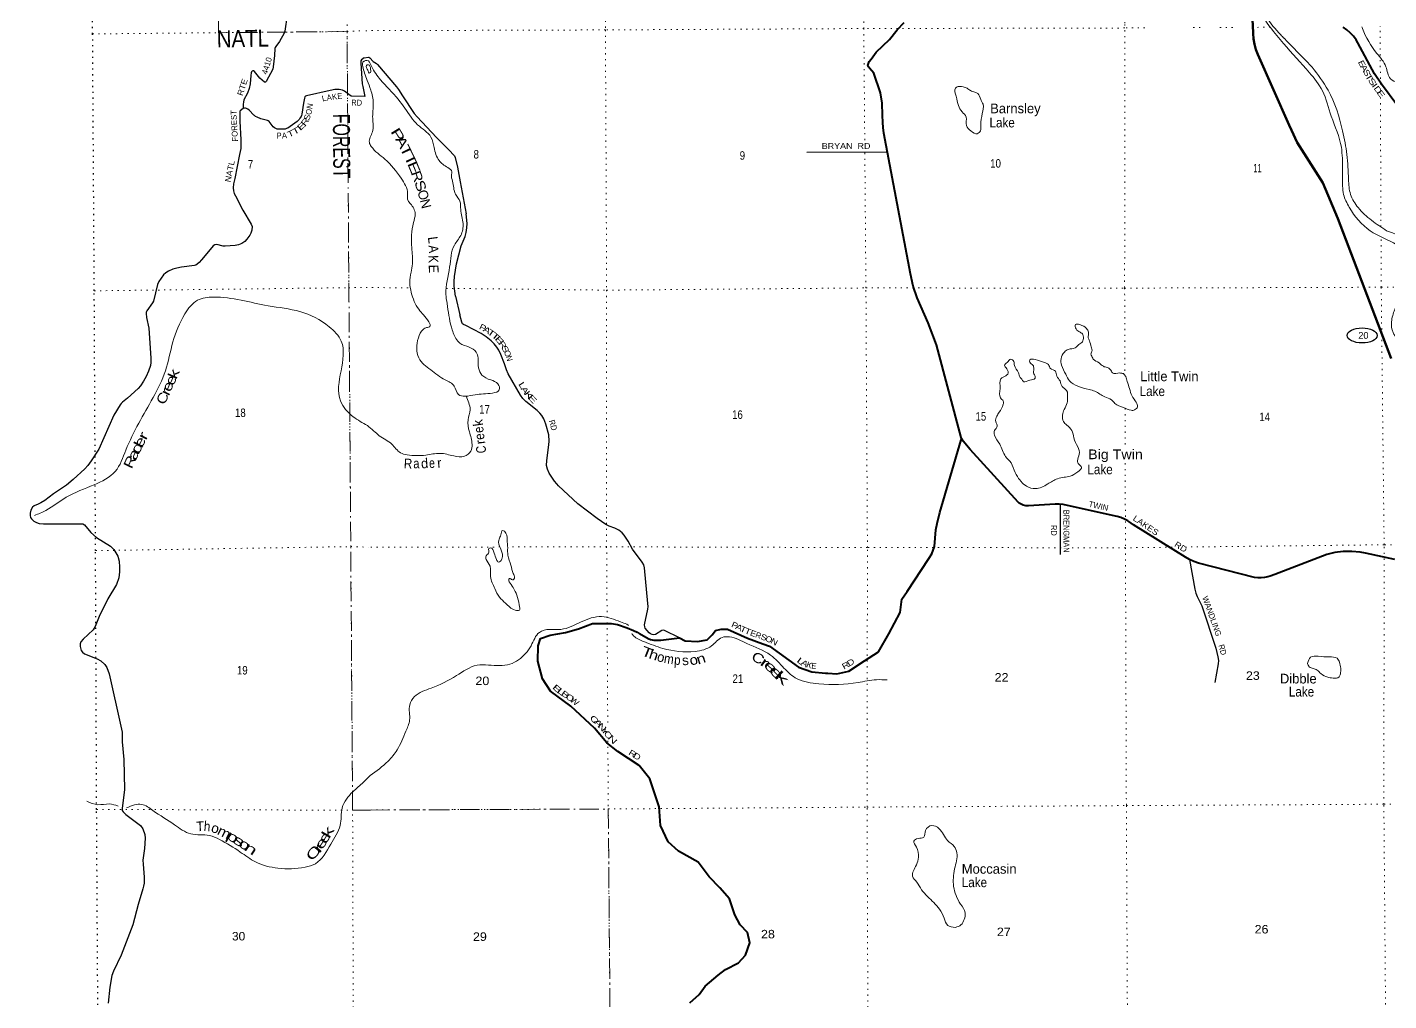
# Model space of a CAD drawing. Header units: feet. Extents: x 0 to 246606, y 183576 to 368785.
# Drawn here: x 176587 to 204671, y 336807 to 356874 of the extents above; entities that cross this region are included whole.
import ezdxf
from ezdxf.enums import TextEntityAlignment as Align

# ---------------------------------------------------------------- set-up
doc = ezdxf.new("R2010")
doc.units = ezdxf.units.FT
doc.header["$LTSCALE"] = 80
doc.linetypes.add('DOT_DASHED', pattern=[7.7, 5, -1.2, 0.3, -1.2])
doc.linetypes.add('DOTTED', pattern=[1.5, 0.3, -1.2])
for name, color, linetype, lineweight in [('17', 7, 'Continuous', 25), ('23', 7, 'Continuous', 70), ('26', 7, 'Continuous', 40), ('29', 7, 'Continuous', 25), ('30', 7, 'Continuous', 25), ('39', 7, 'Continuous', 13), ('41', 7, 'Continuous', 13), ('44', 7, 'DOT_DASHED', 13), ('6', 7, 'DOTTED', 25), ('7', 7, 'DOTTED', 13)]:
    doc.layers.add(name, color=color, linetype=linetype, lineweight=lineweight)
doc.layers.add('27', color=7, linetype='Continuous')

msp = doc.modelspace()

# ---------------------------------------------------------------- linework, layer by layer
at = {"layer": '17'}
msp.add_ellipse((204120.85, 350521.16), major_axis=(309.24, -1), ratio=0.500121, dxfattribs=at)
at = {"layer": '23'}
msp.add_lwpolyline([(204721.15, 350045.9), (203622.05, 352931.47), (203310.26, 353669.09), (202778.8, 354499.36), (202665.56, 354750.87), (202616.8, 354859.17), (201969.86, 356315.75), (201929.14, 356418.32), (201899.36, 356524.58), (201880.86, 356633.37), (201873.82, 356743.5), (201873.76, 356759.46), (201863.27, 357039.46)], dxfattribs=at)
at = {"layer": '26'}
for points in [[(195855.96, 348395.83), (195849.82, 348418.84), (195341.37, 350325.82), (195172.15, 350780.53), (194946.18, 351298.63), (194862.51, 351540.6), (194804.9, 351788.21), (194256.91, 354688.06), (194239.53, 354807.69), (194234.66, 354914.28), (194230.63, 355060.14), (194223.71, 355310.49), (194185.4, 355523.42), (194052.51, 355926.87), (193959.16, 356034.15), (193938.02, 356058.45), (193924.51, 356084.15), (193956.36, 356165.96), (193992.51, 356214.19), (194097.76, 356357.93), (194375.4, 356622.05), (194532.63, 356818), (194678.24, 356973.39)], [(204854.93, 355248.29), (204522.06, 355701.01), (204376.02, 355911.44), (204035.83, 356551.45), (203996.97, 356615.43), (203940.66, 356691.13), (203876.73, 356760.52), (203805.91, 356822.85), (203728.96, 356877.44)], [(190414.63, 344211.86), (190608.55, 344249.03), (190716.42, 344351.4), (190782, 344441.13), (190900.27, 344470.26), (191028.18, 344468.39), (191445.63, 344282.09), (191757.69, 344167.42), (191897.32, 344115.2), (192496.67, 343681.9), (192768.6, 343586.19), (193052.61, 343562.97), (193077.81, 343560.91), (193102.61, 343559.38), (193286.35, 343548.04), (193532.18, 343603.59), (193855.43, 343815.65), (194144.75, 343998.26), (194358.29, 344373.8), (194590.41, 344809), (194629.45, 345086.37), (194734.06, 345244.08), (195186.69, 345926.46), (195248.49, 346019.62), (195301.23, 346167.81), (195329.34, 346513.77), (195358.86, 346642.15), (195411.84, 346872.52), (195850.67, 348368.84), (195855.96, 348395.83)], [(204798.86, 345901.43), (204187.46, 346032.98), (204078.17, 346052.45), (203905.77, 346068.08), (203732.69, 346065.6), (203560.82, 346045.04), (203392.04, 346006.63), (202319.82, 345590.57), (202221.68, 345558.25), (202176.73, 345545.26), (202108.14, 345531.79), (202038.52, 345525.56), (201968.63, 345526.65), (201899.24, 345535.03), (200747.96, 345830.31), (200747.72, 345830.37), (200653.05, 345860.34), (200562.03, 345900.04), (200475.66, 345949.03), (199407.66, 346620.16), (199312.21, 346684.98), (199290.64, 346698.39), (199219.82, 346735.92), (199145.48, 346765.84), (199068.41, 346787.82), (197982.27, 347029.99), (197953.43, 347035.15), (197871.47, 347043.89), (197789.04, 347044.02), (197242.5, 347010.14), (197216.15, 347009.13), (197186, 347010.93), (197156.21, 347015.87), (197127.1, 347023.9), (197098.98, 347034.93), (197072.18, 347048.83), (197046.97, 347065.46), (197023.64, 347084.64), (196035.34, 348172.01), (195892.91, 348344.43), (195875.36, 348368.84), (195855.96, 348395.83)], [(190257.48, 336762.42), (190445.32, 336934.49), (190568.45, 337109.81), (190838.48, 337335.44), (190986.55, 337454.47), (191255.67, 337589.13), (191405.29, 337746.59), (191495.12, 338002.35), (191442.04, 338211.9), (191294.61, 338371.79), (191182.99, 338576.59), (191069.85, 338906.68), (190871.09, 339132.64), (190650.1, 339358.33), (190424.14, 339660.77), (190017.22, 339890.26), (189808.77, 340081.74), (189647.07, 340417.3), (189624.12, 340807.1), (189544.58, 341032.5), (189429.22, 341378.73), (189207.6, 341656.97), (188765.58, 341946.66), (188545.22, 342121.83), (188288.95, 342423.9), (187802.51, 342876.76), (187378.44, 343186.88), (187215.7, 343441.58), (187122.29, 343810.31), (187128.59, 344121.65), (187177.2, 344277.87), (187370.38, 344342.88), (187689, 344395.28), (187960.8, 344475.4), (188246.43, 344581.97), (188638.37, 344586.76), (188765.23, 344560.64), (188959.62, 344493.38), (189093.29, 344439.48), (189165.71, 344401.96), (189211.5, 344378.23), (189215.71, 344375.84), (189393.85, 344274.62), (189445.03, 344256.42), (189514.53, 344243.38), (189652.92, 344239.38), (190044.34, 344286.6), (190158.25, 344225.34), (190414.63, 344211.86)]]:
    msp.add_lwpolyline(points, dxfattribs=at)
at = {"layer": '29'}
for p, q in [((194330.43, 354299.01), (192664.48, 354295.78)), ((185515.65, 353689.91), (185643.8, 353028.93)), ((185417.76, 351334.35), (185512.19, 350943.61)), ((197893.13, 347040.38), (197895.64, 346007.6))]:
    msp.add_line(p, q, dxfattribs=at)
for points in [[(181948.81, 357126.17), (181899.2, 356794.64), (181885.48, 356750.78), (181790.54, 356578.65), (181713.44, 356476.29), (181702.76, 356457.06), (181695.37, 356436.75), (181686.45, 356289.56), (181662.12, 356059.61), (181649.39, 356011.58), (181518.05, 355756.06), (181499.92, 355740.23), (181480.06, 355741.62), (181387.21, 355825.44), (181271.45, 355960.3), (181252.23, 355973.12), (181239.42, 355975.26), (181225.75, 355967.11), (181213.8, 355953.89), (181205.26, 355934.66), (181196.31, 355882.21), (181185.6, 355706.79), (181166.83, 355610.97), (181130.91, 355514.87), (181057.93, 355375.94), (181046.08, 355330.73), (181040.85, 355290.48), (181043.06, 355199.72)], [(183537.1, 356242.31), (183479.62, 356204.89), (183468.94, 356179.25), (183464.67, 356155.74), (183465.99, 356133.88), (183497.24, 355710.95), (183511.33, 355649.97), (183547.56, 355449.45)], [(183537.1, 356242.31), (183623.03, 356260.11), (183636.06, 356256.31), (183650.46, 356244.89), (183724.3, 356171.01), (183789.18, 356125.93), (183811.18, 356105.82), (184206.46, 355645.14), (184246.91, 355590.29), (184328.09, 355462.61), (184566.99, 355097.54), (184628.08, 355025.31), (185027.43, 354602.1), (185305.43, 354328.3), (185374.13, 354253.88), (185398.02, 354223.46), (185414.03, 354189.23), (185461.81, 353989.31), (185515.65, 353689.91)], [(183547.56, 355449.45), (183280.64, 355453.12), (183266.85, 355456.61), (183246.56, 355468.36), (183129.48, 355558.6), (183092.83, 355575.19), (183055.46, 355584.81), (183023.43, 355591.22), (182990.88, 355593.65), (182962.58, 355593.35), (182928.41, 355590.15), (182836.66, 355572.15), (182347.62, 355461.96), (182328.4, 355453.41), (182315.59, 355440.59), (182304.92, 355412.81), (182285.27, 355311.38), (182252.89, 355085.39), (182246.19, 355058.13), (182236.59, 355035.7), (182213.09, 354998.84), (182194.95, 354973.73), (182155.79, 354933.39), (181959.2, 354794.6), (181933.58, 354783.91), (181905.82, 354775.37), (181774.07, 354770.84), (181741.21, 354776.1), (181715.58, 354785.18), (181687.83, 354800.67), (181661.41, 354822.25), (181576.79, 354931.53), (181559.71, 354946.48), (181544.13, 354954.22), (181407.53, 354989.3), (181326.97, 355019.13), (181297.08, 355036.22), (181272.73, 355052.61), (181259.74, 355063.99), (181161.59, 355168.51), (181139.07, 355185.78), (181109.18, 355198.6), (181087.86, 355206.08), (181067.07, 355205.97), (181043.06, 355199.72)], [(181043.06, 355199.72), (180982.16, 355149.46), (180974.69, 355139.84), (180971.45, 355124.53), (180972.83, 354941.15), (180991.73, 354553.83)], [(180991.73, 354553.83), (180994.16, 354504.03), (180994.97, 354432.62), (180990.7, 354371.73), (180967.99, 354251.9), (180865.86, 353753.82)], [(180865.86, 353753.82), (180844.22, 353648.26), (180834.83, 353565.15), (180841.23, 353503.19), (180856.18, 353449.77), (180882.21, 353396.69), (181036.8, 353101.8), (181208.49, 352817.35), (181225.57, 352765), (181218.32, 352692.29), (181199.95, 352628.26), (181178.6, 352586.59), (181119.48, 352506.02), (181073.97, 352459.46), (181012.05, 352419.93), (180943.72, 352391.09), (180875.85, 352376.92), (180670.41, 352361.18), (180631.34, 352364.7), (180495.32, 352393.23), (180456.73, 352389.37), (180424.85, 352367.59), (180363.2, 352295.85), (180181.5, 352081.15)], [(185417.76, 351334.35), (185390.14, 351540.33), (185391.22, 351633.78), (185399.91, 351733.73), (185417.28, 351866.29), (185437.92, 352001.01), (185537.83, 352366.08), (185620.36, 352563.83), (185642.08, 352644.22), (185657.28, 352737.67), (185659.45, 352831.1), (185643.8, 353028.93)], [(180181.5, 352081.15), (180134.67, 352025.81), (180091.75, 351988.34), (180064, 351971.25), (180038.92, 351960.49), (179770.5, 351929.92), (179671.11, 351910.36), (179592.11, 351884.72), (179500.29, 351846.26), (179448.59, 351812.23), (179397.8, 351769.34), (179348.69, 351700.97), (179303.85, 351634.73), (179275.99, 351568.88), (179192.82, 351230.91), (179172.58, 351191.13), (179053.52, 351026.85), (179043.35, 351004.43), (179041.22, 350976.65), (179048.51, 350893.8), (179094.26, 350674.54), (179129.8, 350157.48)], [(186809.45, 349221.74), (186761.67, 349289.1), (186505.39, 349732.4), (186471.72, 349810.63), (186431.54, 349936.66), (186357.7, 350127.88), (186314.27, 350216.98), (186270.82, 350279.99), (186218.7, 350349.53), (186157.89, 350410.37), (186051.47, 350492.95), (185949.38, 350558.14), (185632.29, 350723.29), (185583.43, 350749.36), (185567.13, 350762.4), (185548.68, 350797.17), (185512.19, 350943.61)], [(179129.8, 350157.48), (179137.04, 350052.21), (179135.16, 349960.69), (179126.62, 349904.06), (179090.93, 349785.79), (179041.21, 349674.38), (178985.7, 349578.23), (178921.64, 349482.08), (178873.09, 349427.19), (178656.04, 349229.8), (178554.38, 349148.77), (178522.35, 349116.72), (178500.7, 349091.4), (178374, 348876.68), (178060.47, 348178.67), (177905.94, 347933.47), (177836.94, 347843.28), (177772.88, 347770.63), (177533.74, 347552.7), (177396.44, 347433.25), (177131.13, 347255.6), (176946.55, 347120.03), (176867.86, 347071.92), (176810.07, 347045.75)], [(188340.63, 346748.86), (187943.17, 347053.08), (187544.63, 347422.49), (187507.71, 347459.43), (187463.19, 347515.93), (187445.82, 347537.66), (187354.6, 347685.43), (187317.67, 347765.82), (187300.3, 347839.71), (187304.64, 347944.01), (187348.08, 348265.61), (187352.43, 348341.67), (187343.73, 348474.22), (187287.26, 348691.52), (187244.92, 348802.35), (187204.73, 348874.05), (187160.22, 348921.87), (187104.83, 348974.01), (186874.61, 349156.55), (186809.45, 349221.74)], [(176810.07, 347045.75), (176728.75, 347008.92), (176696.72, 346984.35), (176660.5, 346918.96), (176645.48, 346859.36), (176645.47, 346809.15), (176656.16, 346767.48), (176677.89, 346739.76), (176720.21, 346694.84), (176777.86, 346663.85), (176831.25, 346645.69), (176919.27, 346635.07), (177732.32, 346639.29), (177767.47, 346618.32), (177896.98, 346460.26), (178016.06, 346354.49), (178304.57, 346177.77), (178372.76, 346111.76), (178454.04, 345972.65), (178483.93, 345865.82), (178491.8, 345746.04), (178492.47, 345647.88), (178475.39, 345528.23), (178430.32, 345390.82), (178252.13, 345091), (178070.42, 344726.66), (177988.55, 344519.73), (177950.18, 344453.55), (177739.13, 344258.24), (177693.88, 344203.51), (177676.8, 344165.05), (177676.11, 344106.54), (177702.42, 344024.03), (177723.78, 343989.84), (177769.45, 343958.23), (178026.85, 343855.7), (178103.85, 343814.64), (178186.13, 343738.2), (178227.69, 343677.89), (178277.81, 343543.52), (178520.49, 342467.5), (178543.71, 342344.63), (178545, 342141.25), (178581.83, 341776.81), (178590.46, 341162.24), (178545.28, 340772.91), (178547.97, 340731.46), (178565.06, 340701.55), (178622.43, 340644.61), (178922.84, 340421.54), (178970.75, 340351.14), (179010.44, 340236.9), (179017.73, 340160.98), (179002.62, 339944.63), (178970.76, 339708.01), (178974.99, 339619.93), (178997.04, 339354.11), (178996.38, 339233.68), (178987.84, 339167.44), (178970.76, 339116.08), (178872.98, 338788.76), (178761.82, 338374.66), (178525.95, 337747.87), (178364.35, 337419.68), (178334.65, 337325.01), (178288.34, 337084.79), (178253.32, 336757.32)], [(190044.34, 344286.6), (189734.98, 344436.78), (189705.66, 344443.29), (189678.51, 344436.78), (189543.86, 344354.2), (189510.19, 344349.86), (189474.35, 344354.2), (189445.03, 344369.41), (189417.89, 344393.32), (189335.35, 344484.58), (189323.41, 344517.18), (189322.32, 344558.47), (189387.48, 344875.72), (189391.82, 344932.22), (189387.48, 344997.41), (189317.98, 345731.89), (189303.86, 345790.56), (189270.2, 345844.89), (189070.38, 346118.68), (188983.51, 346283.83), (188898.8, 346407.68), (188857.54, 346453.33), (188790.2, 346507.64), (188705.51, 346548.94), (188588.23, 346592.4), (188551.29, 346607.6), (188518.73, 346627.17), (188340.63, 346748.86)], [(200560.91, 345900.53), (200667.69, 345293.75), (200692.65, 345206.83), (200719.81, 345137.3), (200789.31, 345002.57), (200813.19, 344946.08), (201102.06, 344072.54), (201145.49, 343898.7), (201157.42, 343820.47), (201154.18, 343755.28), (201084.68, 343368.49)]]:
    msp.add_lwpolyline(points, dxfattribs=at)
at = {"layer": '39'}
for points in [[(201431.46, 358665.31), (201586.38, 358490.74), (201758.43, 358135.09), (201896.17, 357611.27), (201985, 357286.95), (202197.71, 356911.59), (202226.31, 356874.42)], [(201483.29, 358782.71), (201674.51, 358554.47), (201854.05, 358247.42), (201949.88, 357846.38), (202031.93, 357414.86), (202146.97, 357094.9), (202442.54, 356718.53), (202509.31, 356646.56)], [(202226.31, 356874.42), (202499.28, 356539.34), (203034.02, 355937.5), (203301.25, 355564.83), (203485.48, 355039.56), (203693.34, 354399.37), (203713.36, 354177.03)], [(204112.96, 356883.48), (204126.12, 356850.25), (204425.41, 356334.47), (204610.6, 356061.85), (204704.55, 355814.4), (205031.92, 355646.6), (205131.85, 355405.28), (205263.94, 355178.5), (205409.22, 354864.97), (205962.35, 354410.9), (206275.97, 354210.6), (206465.39, 354087.6), (206546.38, 353908.7), (206799.93, 353663.2), (207247.03, 353122.94), (207673.01, 352491.48), (208000.63, 352137.74), (208556.49, 351956.55), (208920.79, 351742.72), (209281.45, 351654.21)], [(202509.76, 356646.09), (203052.34, 356091.33), (203090.29, 356050.78)], [(183539.33, 356173.39), (183520.11, 356168.21), (183500.77, 356127.39), (183508.12, 356064.91), (183541.75, 355924.96)], [(183538.23, 356173.03), (183594.62, 356191.29), (183686.96, 356075.19), (183872.27, 355792.47), (184238.87, 355390.69), (184506.05, 355022.06), (184639.32, 354864.02), (184913.18, 354610.67), (184978.45, 354395.21), (185082.77, 354125.65), (185260.32, 353982.29), (185348.3, 353892.41), (185336.84, 353837.7), (185358.7, 353702.55), (185422.64, 353430.48), (185513.29, 353288.08), (185527.49, 353118.48), (185577.51, 352828.04), (185527.97, 352582.88), (185397.04, 352383.2), (185299.51, 351931.3), (185221.52, 351368.46), (185246.04, 351180.79), (185334.82, 350694.78), (185430.67, 350457.45), (185510.67, 350359.39), (185705.61, 350280.93), (185846.27, 350179.57), (185886.13, 350058.78), (185896.73, 349852.75), (185965.21, 349706.05), (186146.27, 349605.18), (186294.79, 349522.1), (186324.58, 349399.18), (186185.95, 349334.83), (185824.68, 349300.1), (185621, 349267.29), (185479.11, 349303.96), (185396.17, 349476.77), (185208.72, 349603.84), (184909.17, 349810.38), (184663.67, 350058), (184620.8, 350259.6), (184654.6, 350470.21), (184755.48, 350647.28), (184825.75, 350684.52), (184894.22, 350703.55), (184868.79, 350800.25), (184661.53, 351060.47), (184507.76, 351408.25), (184479, 351612.04), (184504.69, 351824.58), (184530.88, 351996.69), (184518.73, 352330.04), (184552.81, 352847.87), (184589.03, 353026.17), (184491.5, 353235.18), (184442.25, 353297.24), (184432.37, 353444.66), (184301.21, 353760.38), (183962.97, 354156.44), (183682.96, 354417.79), (183643.56, 354500.18), (183707.59, 354717.22), (183712.31, 354992.16), (183724.6, 355309.63), (183672.81, 355579.83), (183597.63, 355779.01), (183540.48, 355928.27)], [(183669.45, 356020.4), (183626.03, 356100.72), (183581.73, 356088.05), (183584.35, 356039.58), (183617.48, 355973.28), (183638.21, 355931.09), (183664.35, 355941.52), (183671.89, 355986.07), (183669.45, 356020.4)], [(203090.33, 356050.73), (203418.25, 355580.41), (203717.5, 354737.2), (203808.33, 354249.18), (203840.81, 353740.25), (203883.02, 353427.49), (204039.9, 353156.55), (204315.87, 352895.14), (204625.63, 352680.64)], [(195971.82, 355618.84), (195813.76, 355655.31), (195731.37, 355617.93), (195747.56, 355450.37), (195794.36, 355258.93), (195870.66, 355132.53), (195950.81, 355022.34), (195961.02, 354848.65), (196049.27, 354736.54), (196183.33, 354679.56), (196247.24, 354740.98), (196257.9, 354860.36), (196287.34, 355097.19), (196301.18, 355287.35), (196253.48, 355387.82), (196195.43, 355508.39), (196132.46, 355535.91), (196045.16, 355569.21), (195971.82, 355618.84)], [(203713.36, 354177.03), (203719.2, 353771.1), (203739.53, 353429.78), (203855.95, 353162.38), (204286.17, 352680.54), (204835.25, 352392.15), (205094.55, 352172.99), (205169.92, 351957.65), (205030.7, 351610.33), (204792.98, 351055.65), (204727.4, 350800.19), (204760.37, 350582.3), (204838.72, 350453.91), (205017.75, 350189.3), (205140.13, 350095.8)], [(204625.63, 352680.64), (205087.13, 352449.8), (205238.65, 352285.92), (205311.37, 351957.36), (205287.94, 351724.64), (205186.96, 351555.65), (205027.33, 351389.98), (204955.81, 351290.07), (204876.38, 351010.18), (204840.49, 350805.61), (204882.23, 350696.98), (204892.23, 350539.45), (205078.9, 350311.32), (205358.25, 349938.79), (205556.47, 349591.55), (205742.64, 349238.1), (206002.16, 348835.02), (206068.94, 348662.01), (206162.12, 348477.21), (206162.13, 348145.74), (206115.84, 347965.29), (205992.04, 347844.53), (205799.42, 347733.03), (205309.96, 347605.79), (205169.58, 347519.19), (205081.57, 347445.35), (205045.63, 347410.55), (205084.88, 347340.29), (205224.43, 347164.13), (205518.66, 346896.89), (206294.22, 346595.1), (206490.27, 346591.43), (206508.23, 346609.84), (206465.41, 346641.66), (206418.77, 346655.23), (206408.27, 346687.44), (206460.58, 346706.27), (206584.21, 346675.45), (206635.34, 346625.54), (206750.84, 346598.65), (207000.89, 346474.37), (207107.58, 346342.28), (207119.41, 346200.94), (207174.48, 345993.44), (207154.55, 345805.23), (207146.1, 345669.71), (207140.1, 345334.12), (207090.64, 344917.16), (206940.82, 344444.4), (206854.13, 344263.46), (206800.86, 344157.71), (206749.96, 343857.96), (206693.08, 343552.07), (206682.27, 343444.81), (206692.91, 343400.48), (206734.99, 343429.29), (206779.34, 343437.91), (206769.96, 343379.19), (206696.51, 343271.17), (206613.39, 343128.67), (206554.11, 343018.81), (206443.91, 342942.68), (206360.19, 342848.68), (206243.73, 342788.65), (205999.74, 342581.53), (205776.16, 342358.49), (205624.52, 342035.28), (205631.59, 341952.5), (205692.97, 341890.59), (205706.3, 341791.72), (205878.69, 341573.52), (206169.06, 341292.08), (206653.05, 341039.28), (206932.18, 340850.68), (207087.58, 340700.99), (207250.19, 340622.13), (207865.6, 340528.58), (208350.18, 340558.75), (208588.7, 340551.56), (208898.69, 340482.58), (209236.58, 340280.55), (209628.66, 339943.76), (209711.49, 339779.04), (209781.98, 339632.36), (209795.22, 339541.57), (209897.57, 339433.67), (209983.78, 339323.56), (210020.64, 339283.59), (210042.86, 339283.86), (210038.33, 339324.23), (209990.7, 339418.64)], [(183603.68, 348666.63), (183308.99, 348847.08), (183047.88, 349170.89), (183059.2, 349791.46), (183062.57, 350405.8), (182816.21, 350699.62), (182212.13, 351012.12), (181553.47, 351133.51), (180427.27, 351311.66), (180099.52, 351248.12), (179836.93, 350963.7), (179590.51, 350386.64), (179437.35, 349791.34), (179182.32, 349240.36), (178621.35, 348159.55), (178402.39, 347718.44), (177966, 347442.46), (177391.92, 347185.77), (176973.56, 346916.23), (176736.09, 346810.29)], [(199201.91, 349734.27), (199118.91, 349747.4), (198973.37, 349751.69), (198924.02, 349821.83), (198862.92, 349861.51), (198783.83, 349884.79), (198694.07, 349954.44), (198573.86, 350035.84), (198534.51, 350114.18), (198530.4, 350120.2), (198547.69, 350193.17), (198534.43, 350285.98), (198494.52, 350410.8), (198473.55, 350473.2), (198476.18, 350588.44), (198436.88, 350662.74), (198298.49, 350743.92), (198209.57, 350744.86), (198222.78, 350656.09), (198304.46, 350586.35), (198361.59, 350540.56), (198372.38, 350484.1), (198351.27, 350392.89), (198279.28, 350331.37), (198203.27, 350267.79), (198060.23, 350233.7), (197980.11, 350176.13), (197911.02, 350041.89), (197922.78, 349906.62), (198007.88, 349721.71), (198086.33, 349585.23), (198255.38, 349476.13), (198490.62, 349406.24), (198608.24, 349371.3), (198815.75, 349256.6), (198949.83, 349197.61), (199021.53, 349117.64), (199192.22, 349038.87), (199356.63, 348978.22), (199429.26, 348987.2), (199487.06, 349052.58), (199461.71, 349143.22), (199375.28, 349271.52), (199322.84, 349428.53), (199276.64, 349571.47), (199245.08, 349674.16), (199201.91, 349734.27)], [(196635.34, 348938.93), (196718.2, 349103.66), (196717.43, 349166.31), (196664.09, 349232.35), (196653.64, 349426.26), (196671.4, 349626.57), (196769.63, 349690.42), (196811.63, 349725.3), (196792.14, 349832.18), (196746.76, 349908.43), (196796.6, 349963.61), (196876.62, 350029.26), (196933.71, 349987.52), (196948.86, 349904.83), (197033.57, 349752.26), (197065.04, 349657.65), (197099.85, 349619.67), (197136.86, 349567.57), (197263.74, 349601.46), (197374.39, 349641.21), (197377.94, 349681.68), (197351.08, 349729.86), (197349.85, 349830.9), (197328.68, 349909.47), (197267.31, 349971.38), (197268.79, 350015.86), (197377.78, 350025.28), (197548.21, 349968.74), (197649.84, 349919.46), (197693.25, 349839.14), (197794.94, 349785.81), (197824.45, 349685.11), (197890.36, 349582.84), (197932.15, 349470.16), (198026.12, 349386.42), (198046.06, 349243.16), (198037.29, 349133.91), (197976.34, 348995.73), (197941.38, 348880.1), (197963.21, 348746.97), (198028.75, 348675.01), (198135.21, 348561.1), (198173.41, 348412), (198254.49, 348225.02), (198286.67, 348071.81), (198249.94, 347935.94), (198279.09, 347865.56), (198334.35, 347807.62), (198254.75, 347707.61), (198102.22, 347622.88), (197838.18, 347569.13), (197637.45, 347459.56), (197382.01, 347363.46), (197199.54, 347413.79), (197085.19, 347511.43), (197064.67, 347537.45), (196963.75, 347693.87), (196880.46, 347894.97), (196767.74, 348024.97), (196647.43, 348280.18), (196536.01, 348468.81), (196538.92, 348561.82), (196592.41, 348649.38), (196564.98, 348744.04), (196585.8, 348859.5), (196635.34, 348938.93)], [(185642, 349269.88), (185693.34, 349134.78), (185723.4, 348989.63), (185679.45, 348782.93), (185706.71, 348536.68), (185762.42, 348276.63), (185733.82, 348136.82), (185603.78, 348030.14), (185383.44, 348037.55), (185099.91, 348090.68), (184807.36, 348054.77), (184423.35, 348062.21), (184285.45, 348102.97), (184107.48, 348280.68), (183848.73, 348455.38), (183732.34, 348555.02), (183603.68, 348666.63)], [(186497.74, 346141.16), (186485.56, 346310.79), (186428.89, 346483.92), (186394.35, 346499.67), (186355.05, 346408.24), (186319.72, 346322.92), (186310.36, 346262.17), (186362.92, 346095.05), (186385.1, 345933.63), (186345.48, 345868.47), (186305.3, 345849.79), (186268.29, 345901.89), (186218.15, 346036.69), (186144.08, 346144.93), (186107.94, 346126.3), (186108.83, 346053.55), (186053.2, 345976.07), (186054.06, 345905.34), (186134.61, 345762.82), (186143.26, 345550.7), (186233.14, 345305.22), (186326.25, 345126.47), (186453.04, 345002.71), (186652.81, 344859.62), (186737.72, 344856.62), (186736.38, 344965.74), (186687.47, 345165.24), (186606.7, 345325.95), (186530.5, 345444.27), (186517.88, 345484.53), (186525.69, 345506.86), (186578.39, 345493.36), (186608.82, 345483.62), (186636.66, 345520.34), (186611.23, 345617.05), (186562.72, 345784.21), (186501.58, 345991.65), (186497.55, 346143.86)], [(183659.54, 341449.16), (184029.7, 341745.33), (184216.77, 341980.05), (184395.98, 342362.21), (184474, 342591.56), (184476.19, 342908.91), (184575.16, 343077.87), (184918.56, 343251.84), (185440.78, 343508.84), (185864.52, 343722.19), (186102.89, 343727.12), (186543.17, 343744.63), (186719.88, 343835.72), (186979.01, 344125.88), (187151.45, 344400.85), (187362.86, 344462.04), (187593.2, 344462.83), (188013.62, 344617.53), (188434.61, 344725.75), (188823.89, 344617.32), (188954.46, 344568.61)], [(188953.34, 344569.03), (188973.49, 344557.87), (188989.14, 344545.69)], [(189055.21, 344375.77), (189096.2, 344325.55), (189305.72, 344210.89), (189697.42, 344070.14), (190362.94, 344009.55), (190703.04, 344122.85), (190919.16, 344295.26), (191072.56, 344309.26), (191431.91, 344170.15), (191919.77, 343931.54), (192195.82, 343664.08), (192467.24, 343445.07), (192913.04, 343341.37), (193723.01, 343365.41), (194104.18, 343424.63), (194322.48, 343419.21)], [(202996.84, 343761.6), (203057.94, 343887.66), (203215.28, 343909.79), (203443.79, 343894.39), (203605.79, 343866.05), (203655.26, 343785.81), (203679.02, 343660.79), (203672.34, 343545.5), (203644.82, 343482.51), (203521.86, 343458.77), (203410.52, 343475.61), (203270.18, 343550.7), (203194.54, 343622.53), (203111.26, 343657.9), (203030.03, 343691.27), (202996.84, 343761.6)], [(178637.56, 340781.51), (178948.91, 340855.91), (179177.65, 340729.42), (179623.87, 340435.81), (179958.89, 340246.92), (180349.25, 340212.78), (180550.79, 340132.19), (180982.17, 339872.61), (181297.31, 339669.15), (181758.29, 339539.52), (182317.06, 339561.49), (182533.61, 339632.77), (182846.24, 340035.44), (183042.11, 340421.5), (183085.09, 340782.08), (183300.26, 341113.99), (183520.26, 341310.62), (183659.54, 341449.16)], [(177816.99, 340920.78), (178042.58, 340848.79), (178282.51, 340863.99), (178461.09, 340821.52)], [(195730.53, 338316.81), (195574.4, 338361.39), (195499.84, 338510.05), (195400.57, 338696.81), (195158.99, 338954.59), (195034.02, 339094.54), (194935.09, 339253), (194848.76, 339373.22), (194926.73, 339606.6), (194969.23, 339766.79), (194926.26, 339976.47), (194876.27, 340099.15), (194960.5, 340150.71), (195077.33, 340180.43), (195116.06, 340318.34), (195246.17, 340418.97), (195392.43, 340356.08), (195571.23, 340109.66), (195708.12, 339986.02), (195762.28, 339853.28), (195715.79, 339523.27), (195695.94, 339163.26), (195744.66, 338979.93), (195839.84, 338797.16), (195932.95, 338618.42), (195912.38, 338482.75), (195847.04, 338372.81), (195730.53, 338316.81)]]:
    msp.add_spline(points, degree=3, dxfattribs=at)
at = {"layer": '44'}
for points in [[(183667.67, 340739.24), (183298.81, 340734.49), (183183.78, 356786.45), (180532.91, 356762.11), (180522.03, 362101.39), (172592.28, 362050.09), (172591.49, 368109.65)], [(183667.67, 340739.24), (188571.96, 340759.9), (188616.94, 335422.57), (188647.29, 330125.49), (183755.19, 330087.57)]]:
    msp.add_lwpolyline(points, dxfattribs=at)
at = {"layer": '6'}
msp.add_lwpolyline([(178077.94, 330877.48), (178050.91, 335401.38), (178018.36, 340751.28), (177996.25, 346085.24), (177969.63, 351441.33), (177936.2, 356736.66), (177909.09, 362066.81), (177913.7, 367427.27), (177916.92, 368151.64)], dxfattribs=at)
at = {"layer": '7'}
for p, q in [((200782.65, 356866.79), (200575.67, 356865.77)), ((201451.45, 356870.08), (201124.56, 356868.47)), ((202226.1, 356873.89), (201869.33, 356872.13)), ((204509.68, 352762.5), (204499.03, 355468.15)), ((183577.45, 351510.46), (184482.35, 351500.43)), ((199230.63, 349018.3), (199233.21, 348199.02)), ((186336.97, 346160.71), (183622.54, 346156.58))]:
    msp.add_line(p, q, dxfattribs=at)
for points in [[(183414.62, 323762.76), (183411.69, 324714.33), (183356.77, 330079.92), (183315.26, 335345.45), (183298.81, 340734.49), (183260.63, 346167.44), (183221.83, 351507.75), (183183.78, 356786.45), (183169.91, 362133.72), (183163.94, 367468.02), (183155.16, 368194.18)], [(188493.02, 364465.28), (188492.34, 362167.01), (188513.21, 356819.29), (188538.31, 351455.45), (188538.28, 346164.06), (188561.44, 342447.33)], [(193861.78, 354547.09), (193843.24, 356847.99), (193828.51, 360302.87)], [(199188.65, 359381.13), (199226.79, 356933.42), (199222.82, 351496.97), (199228.48, 349701.19)], [(177936.2, 356736.66), (183183.78, 356786.45), (183535.01, 356803.59)], [(199221.99, 356859.12), (193843.24, 356847.99), (188513.21, 356819.29), (183535.01, 356803.59)], [(199637.94, 356861.16), (199224, 356859.12), (199221.99, 356859.12)], [(204498.14, 355694.32), (204493.45, 356885.05), (204493.46, 356887.81)], [(194031.46, 322291.43), (194025.19, 324746.16), (193979.37, 330152.19), (193930.57, 335471.28), (193909.95, 340798.8), (193917.34, 346148.89), (193886.33, 351500.53), (193863.56, 354326.24)], [(204670.45, 324961.45), (204663.53, 330222.01), (204612.81, 335532.99), (204569.99, 340858.22), (204575.39, 346206.26), (204514.59, 351515.1), (204510.54, 352544.53)], [(177969.63, 351441.33), (183219.62, 351505.53), (183577.45, 351510.46)], [(185230.72, 351492.13), (188538.31, 351455.45), (193886.33, 351500.53), (199222.82, 351496.97), (204514.59, 351515.1), (204984.31, 351521.19)], [(199234.19, 347888.15), (199239.69, 346145.16), (199258.14, 340829.74), (199284.84, 335500.28), (199321.38, 330193.17), (199322.48, 324808.82), (199358.08, 322338.46)], [(177996.25, 346085.24), (183259.52, 346168.55), (183622.54, 346156.58)], [(197915.83, 346146.09), (193917.34, 346148.89), (188538.28, 346164.06), (186502.38, 346160.96)], [(200204.86, 346156.21), (199239.69, 346145.16), (198140.22, 346145.93)], [(207007.79, 346217.47), (204575.39, 346206.26), (200485.04, 346159.42)], [(188563.21, 342163.85), (188571.96, 340759.9), (188616.94, 335422.57), (188647.29, 330125.49), (188719.03, 324748.07), (188706.59, 323261.64)], [(178018.36, 340751.28), (183298.81, 340734.49), (183667.67, 340739.24)], [(183667.67, 340739.24), (188571.96, 340759.9), (193909.95, 340798.8), (199258.14, 340829.74), (204569.99, 340858.22), (206336.37, 340874.45)]]:
    msp.add_lwpolyline(points, dxfattribs=at)

# ---------------------------------------------------------------- texts
at = {"layer": '17'}
msp.add_text('20', height=140, dxfattribs=at).set_placement((204147.45, 350452.85), align=Align.CENTER)
at = {"layer": '27'}
for s, rotation, width, p in [('E', 297.992, 1.3, (204063.53, 356094.8)), ('A', 297.992, 1.35, (204112.38, 356003.9)), ('S', 297.992, 1.3, (204167.34, 355905.43)), ('T', 299.992, 1.55, (204213.77, 355811.69)), ('S', 304.761, 1.5, (204281, 355716.46)), ('I', 304.761, 1.5, (204332.47, 355640.95)), ('D', 306.326, 1.4, (204399.65, 355548.66)), ('E', 306.326, 1.5, (204460.17, 355463.93)), ('P', 336.355, 1.2, (191157.34, 344493.46)), ('A', 332.971, 1.3, (191241.91, 344450.24)), ('T', 335.971, 1.35, (191333.06, 344406.61)), ('T', 337.93, 1.3, (191429.19, 344366.11)), ('E', 339.826, 1.1, (191541.34, 344322.03)), ('S', 336.821, 1.2, (191757.84, 344243.29)), ('O', 334.354, 1.1, (191860.28, 344203.75)), ('N', 332.687, 1.2, (191968.58, 344152.72)), ('L', 323.303, 1.75, (192507.55, 343756.03)), ('A', 330.584, 1.35, (192592.45, 343709.5)), ('K', 340.145, 1.05, (192699.23, 343672.61)), ('E', 353.083, 0.85, (192807.1, 343649.47)), ('R', 29.761, 1.25, (193497.04, 343668.04)), ('D', 32.196, 1.3, (193604.24, 343731.45)), ('E', 317.296, 1.75, (187475.6, 343194.65)), ('L', 320.706, 1.85, (187563.39, 343129.63)), ('B', 323.485, 1.55, (187650.51, 343071.01)), ('O', 321.831, 1.4, (187747.26, 343003.26)), ('W', 321.152, 1.2, (187838.35, 342934.47)), ('C', 312.694, 1.6, (188239.56, 342562.55)), ('A', 313.322, 1.8, (188321.49, 342489.13)), ('N', 311.489, 1.55, (188398.88, 342405.26)), ('Y', 308.032, 1.6, (188461.47, 342328.33)), ('O', 309.748, 1.45, (188525.9, 342246.15)), ('N', 313.865, 1.65, (188618.33, 342149.25)), ('R', 328.404, 1.3, (189041.2, 341851.8)), ('D', 328.404, 1.3, (189134.7, 341791.6))]:
    msp.add_text(s, height=120, rotation=rotation, dxfattribs=dict(at, width=width)).set_placement(p, align=Align.CENTER)
msp.add_text('TWIN', height=120, rotation=347.431, dxfattribs=at).set_placement((198471.08, 346992.51))
at = {"layer": '27', "width": 1.15}
for s, rotation, p in [('LAKES', 325.82, (199380.72, 346723.07)), ('RD', 327.855, (200236.94, 346182.25))]:
    msp.add_text(s, height=120, rotation=rotation, dxfattribs=at).set_placement(p)
at = {"layer": '27'}
msp.add_text('R', height=120, rotation=339.821, dxfattribs=at).set_placement((191648.56, 344283.47), align=Align.CENTER)
at = {"layer": '30'}
for s, rotation, p in [('4410', 73.46, (181585.74, 356063.49)), ('FOREST', 92.794, (180917.61, 354844.96))]:
    msp.add_text(s, height=120, rotation=rotation, dxfattribs=at).set_placement(p, align=Align.CENTER)
for s, rotation, width, p in [('RTE', 72.006, 1.1, (181081.99, 355619.77)), ('N', 79.036, 0.85, (182473.12, 355237.75)), ('L', 12.698, 1.05, (182723.38, 355354.35)), ('A', 11.1, 0.95, (182825.91, 355369.54)), ('K', 7.731, 0.8, (182931.65, 355384.53)), ('E', 3.646, 0.75, (183035.94, 355397.76)), ('RD', 359.212, 0.8, (183381.66, 355259.98)), ('R', 52.829, 1.45, (182364.21, 354892.92)), ('S', 72.846, 1.05, (182421.05, 355004.24)), ('O', 78.846, 0.8, (182454.48, 355118.74)), ('P', 1.431, 0.75, (181785.21, 354581.06)), ('A', 5.431, 0.85, (181897.09, 354584.36)), ('T', 23.921, 1.35, (182044.82, 354628.38)), ('T', 29.921, 1.55, (182158.47, 354688.25)), ('E', 42.85, 1.75, (182284.75, 354795.59)), ('NATL', 78.412, 1.1, (180823.03, 353893.46)), ('P', 332.725, 1.3, (185958.32, 350630.87)), ('A', 329.805, 1.4, (186039.42, 350579.35)), ('T', 324.531, 1.7, (186124.19, 350521.58)), ('T', 320.447, 1.85, (186209.61, 350455.55)), ('E', 312.719, 1.75, (186283.46, 350378.72)), ('R', 307.377, 1.45, (186345.82, 350292.63)), ('S', 299.963, 1.35, (186396.54, 350209.99)), ('O', 295.364, 1.1, (186441.9, 350123.08)), ('N', 285.169, 0.9, (186473.72, 350031.7)), ('L', 302.656, 1.6, (186749.51, 349459.04)), ('A', 302.656, 1.45, (186801.78, 349359.46)), ('K', 307.842, 1.5, (186883.52, 349259.27)), ('E', 313.223, 1.75, (186965.04, 349169.82)), ('R', 286.656, 0.95, (187360.02, 348708.66)), ('D', 282.037, 0.85, (187388.65, 348605.76))]:
    msp.add_text(s, height=120, rotation=rotation, dxfattribs=dict(at, width=width)).set_placement(p, align=Align.CENTER)
for s, rotation, width, p in [('BRYAN  RD', 0.111, 1.15, (192974.47, 354366.15)), ('BRENGMAN', 270.139, 0.95, (197959.86, 346925.87)), ('RD', 270.139, 0.8, (197704.11, 346614.23)), ('RD', 285.795, 0.95, (201154.26, 344133.07))]:
    msp.add_text(s, height=120, rotation=rotation, dxfattribs=dict(at, width=width)).set_placement(p)
msp.add_text('WANDLING', height=120, rotation=289.666, dxfattribs=at).set_placement((200820.87, 345122.14))
at = {"layer": '41'}
for s, p in [('Barnsley', (196449.47, 355101.06)), ('Little Twin', (199542.48, 349578.46)), ('Dibble', (202425.45, 343347.92)), ('Moccasin', (195863.17, 339425.78))]:
    msp.add_text(s, height=200, dxfattribs=at).set_placement(p)
for s, width, p in [('Lake', 0.9, (196434.91, 354809.63)), ('Lake', 0.9, (199532.78, 349272.45)), ('Big Twin', 1.1, (198469.41, 347970.73)), ('Lake', 0.9, (198454.82, 347659.89)), ('Lake', 0.9, (202609.98, 343078.34)), ('Lake', 0.9, (195863.17, 339148.91))]:
    msp.add_text(s, height=200, dxfattribs=dict(at, width=width)).set_placement(p)
for s, rotation, width, p in [('P', 301.629, 1.65, (184148, 354603.07)), ('A', 298.63, 1.4, (184228.88, 354458.06)), ('T', 295.631, 1.55, (184315.97, 354282.62)), ('T', 295.631, 1.55, (184403.34, 354100.49)), ('E', 292.632, 1.45, (184472.77, 353942.99)), ('R', 289.633, 1.2, (184538.55, 353765.21)), ('S', 289.633, 1.3, (184606.43, 353572.53)), ('L', 277.636, 0.95, (184858.86, 352476.25)), ('A', 274.637, 0.9, (184868.67, 352295.07)), ('K', 271.638, 0.9, (184864.95, 352091.65)), ('k', 66.347, 1.45, (179699.54, 349692.05)), ('e', 66.347, 1.3, (179640.78, 349561.35)), ('r', 63.977, 1.5, (179532.63, 349319.67)), ('e', 66.347, 1.3, (179576.62, 349431.3)), ('C', 63.977, 1.25, (179466.31, 349183.82)), ('r', 62.531, 1.55, (179066.61, 348409.01)), ('e', 98.031, 0.9, (185996.52, 348589.96)), ('d', 62.531, 1.6, (178937.33, 348160.3)), ('e', 62.531, 1.4, (178998.23, 348281.38)), ('C', 94.002, 0.8, (186047.32, 348176.67)), ('e', 98.031, 0.9, (186013.51, 348449.1)), ('R', 64.492, 1.35, (178795.22, 347873.75)), ('a', 64.492, 1.45, (178868.48, 348027.26)), ('R', 357.012, 0.9, (184437.84, 347781.07)), ('a', 0.775, 0.85, (184614.89, 347783.89)), ('e', 3.048, 0.8, (184939.63, 347792.53)), ('T', 338.339, 1.45, (189339.74, 343896.85)), ('h', 342.134, 1.25, (189481.41, 343842.39)), ('m', 351.619, 0.9, (189809.87, 343756.92)), ('p', 356.664, 0.9, (189991.3, 343732)), ('s', 6.045, 1.05, (190171.6, 343726.98)), ('o', 18.097, 1.15, (190360.34, 343738.01)), ('n', 17.573, 1.25, (190513.02, 343764.42)), ('C', 330.634, 1.3, (191612.17, 343785.01)), ('r', 325.648, 1.8, (191748.96, 343698.16)), ('e', 318.806, 1.9, (191861.75, 343612.3)), ('e', 314.561, 2.05, (191971.03, 343501.32)), ('k', 318.149, 2.15, (192083.5, 343390.58)), ('h', 355.432, 0.9, (180290.04, 340303.65)), ('o', 345.387, 1.05, (180441.67, 340268.6)), ('k', 59.512, 1.7, (182871.94, 340231.9)), ('m', 333.379, 1.2, (180606.83, 340188.35)), ('p', 329.379, 1.6, (180776.06, 340099.24)), ('s', 328.545, 1.8, (180901.62, 340020.08)), ('o', 328.545, 1.5, (181021.17, 339942.51)), ('e', 55.883, 1.6, (182731.14, 340003.51)), ('e', 58.838, 1.5, (182802.58, 340119.45)), ('n', 326.885, 1.7, (181146.13, 339858.77)), ('C', 50.754, 1.6, (182563.54, 339789.45)), ('r', 49.769, 2.05, (182663.77, 339897.5))]:
    msp.add_text(s, height=200, rotation=rotation, dxfattribs=dict(at, width=width)).set_placement(p, align=Align.CENTER)
for s, rotation, p in [('O', 286.634, (184661.72, 353388.33)), ('N', 283.634, (184708.11, 353214.18)), ('E', 271.638, (184870.73, 351889.72)), ('k', 98.031, (185981.95, 348733.24)), ('r', 98.031, (186031.13, 348337.38)), ('d', 4.279, (184789.95, 347785.71)), ('r', 5.819, (185096, 347795.02)), ('o', 346.974, (189636.43, 343795.24)), ('T', 2.156, (180157.53, 340303.29))]:
    msp.add_text(s, height=200, rotation=rotation, dxfattribs=at).set_placement(p, align=Align.CENTER)
at = {"layer": '44'}
for s, rotation, width, p in [('NATL', 0.944, 0.9, (180498.63, 356458.16)), ('FOREST', 270.444, 0.7, (182891.31, 355088.13))]:
    msp.add_text(s, height=350, rotation=rotation, dxfattribs=dict(at, width=width)).set_placement(p)
at = {"layer": '7'}
for s, width, p in [('8', 0.85, (185793.06, 354168.39)), ('9', 0.85, (191282.72, 354144.02)), ('10', 0.85, (196450.08, 353980.65)), ('7', 0.85, (181137.17, 353962.24)), ('11', 0.65, (201878.65, 353882.62)), ('17', 0.85, (185909.53, 348912.36)), ('18', 0.85, (180872.37, 348839.79)), ('16', 0.85, (191125.98, 348801.92)), ('15', 0.85, (196146.79, 348765.69)), ('14', 0.85, (202000.42, 348755.67)), ('19', 0.85, (180912.1, 343532.48)), ('20', 1.1, (185831.49, 343314.52)), ('21', 0.85, (191134.78, 343360.34)), ('22', 1.1, (196540.97, 343387.02)), ('23', 1.1, (201723.43, 343422.12)), ('30', 1.05, (180810.11, 338050.4)), ('29', 1.1, (185780.34, 338041.72)), ('28', 1.1, (191722.02, 338093.01)), ('27', 1.1, (196587.42, 338139.31)), ('26', 1.1, (201903.3, 338193.69))]:
    msp.add_text(s, height=175, dxfattribs=dict(at, width=width)).set_placement(p)

doc.saveas('drawing.dxf')
